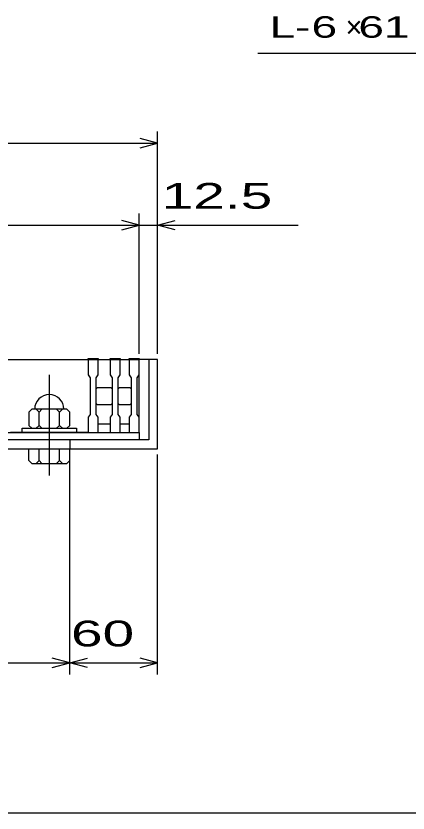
# Model space of a CAD drawing. Units: millimetres, scale not verified. Extents: x -1456 to 1385, y -1026 to 843.
# Drawn here: x -417 to -149, y -917 to -372 of the extents above; entities that cross this region are included whole.
import ezdxf
from ezdxf.enums import TextEntityAlignment as Align

# ---------------------------------------------------------------- set-up
doc = ezdxf.new("R2010")
doc.units = ezdxf.units.MM
doc.header["$LTSCALE"] = 8
doc.linetypes.add('CHAIN', pattern=[18.5, 12, -1.5, 3.5, -1.5])
for name, color, linetype, lineweight in [('0_2', 150, 'Continuous', 25), ('16', 3, 'Continuous', 25), ('19', 6, 'Continuous', 25), ('22', 4, 'Continuous', 25)]:
    doc.layers.add(name, color=color, linetype=linetype, lineweight=lineweight)
doc.styles.add('ベクトル', font='')
doc.styles.get('ベクトル').set_extended_font_data('ベクトル')

msp = doc.modelspace()

# ---------------------------------------------------------------- linework, layer by layer
at = {"layer": '0_2'}
msp.add_line((1384.8, -917.2), (-1383.2, -917.2), dxfattribs=at)
at = {"layer": '16'}
for p, q in [((-1028, -607), (-333, -607)), ((-421, -607), (-368, -607)), ((-368, -607), (-368, -606.3)), ((-368, -606.3), (-361, -606.3)), ((-368, -607), (-368, -617.5)), ((-361, -607), (-368, -607)), ((-361, -606.3), (-361, -607)), ((-361, -617.5), (-361, -607)), ((-353, -607), (-353, -606.3)), ((-353, -606.3), (-346, -606.3)), ((-353, -607), (-353, -617.5)), ((-346, -607), (-353, -607)), ((-346, -606.3), (-346, -607)), ((-346, -617.5), (-346, -607)), ((-340, -607), (-340, -606.3)), ((-340, -606.3), (-333, -606.3)), ((-340, -607), (-340, -617.5)), ((-333, -607), (-340, -607)), ((-333, -606.3), (-333, -607)), ((-333, -617.5), (-333, -607)), ((-333, -651), (-333, -607)), ((-368, -617.5), (-366.5, -619.5)), ((-366.5, -619.5), (-366.5, -644.5)), ((-362.5, -619.5), (-361, -617.5)), ((-362.5, -644.5), (-362.5, -619.5)), ((-353, -617.5), (-351.5, -619.5)), ((-351.5, -619.5), (-351.5, -644.5)), ((-347.5, -619.5), (-346, -617.5)), ((-347.5, -644.5), (-347.5, -619.5)), ((-340, -617.5), (-338.5, -619.5)), ((-338.5, -619.5), (-338.5, -644.5)), ((-334.5, -619.5), (-333, -617.5)), ((-334.5, -644.5), (-334.5, -619.5)), ((-362.5, -627), (-361.5, -626)), ((-361.5, -626), (-352.5, -626)), ((-352.5, -626), (-351.5, -627)), ((-347.5, -627), (-346.5, -626)), ((-346.5, -626), (-339.5, -626)), ((-339.5, -626), (-338.5, -627)), ((-361.5, -638), (-362.5, -637)), ((-351.5, -637), (-352.5, -638)), ((-346.5, -638), (-347.5, -637)), ((-338.5, -637), (-339.5, -638)), ((-406.5, -641), (-408.5, -643)), ((-408.5, -643), (-408.5, -652)), ((-382.5, -641), (-406.5, -641)), ((-401.5, -643), (-403.5, -641)), ((-399.5, -641), (-401.5, -643)), ((-401.5, -652), (-401.5, -643)), ((-387.5, -643), (-389.5, -641)), ((-385.5, -641), (-387.5, -643)), ((-387.5, -652), (-387.5, -643)), ((-380.5, -643), (-382.5, -641)), ((-380.5, -652), (-380.5, -643)), ((-352.5, -638), (-361.5, -638)), ((-339.5, -638), (-346.5, -638)), ((-366.5, -644.5), (-368, -646.5)), ((-368, -646.5), (-368, -657)), ((-361, -646.5), (-362.5, -644.5)), ((-361, -657), (-361, -646.5)), ((-351.5, -644.5), (-353, -646.5)), ((-353, -646.5), (-353, -657)), ((-346, -646.5), (-347.5, -644.5)), ((-346, -657), (-346, -646.5)), ((-338.5, -644.5), (-340, -646.5)), ((-340, -646.5), (-340, -657)), ((-333, -646.5), (-334.5, -644.5)), ((-333, -657), (-333, -646.5)), ((-413, -657), (-413, -654)), ((-413, -654), (-376, -654)), ((-408.5, -652), (-406.5, -654)), ((-403.5, -654), (-401.5, -652)), ((-401.5, -652), (-399.5, -654)), ((-389.5, -654), (-387.5, -652)), ((-387.5, -652), (-385.5, -654)), ((-382.5, -654), (-380.5, -652)), ((-376, -654), (-376, -657)), ((-361, -651), (-353, -651)), ((-346, -651), (-340, -651)), ((-1028, -657), (-333, -657)), ((-368, -657), (-421, -657)), ((-376, -657), (-413, -657)), ((-368, -657), (-361, -657)), ((-353, -657), (-346, -657)), ((-340, -657), (-333, -657)), ((-333, -657), (-333, -662)), ((-333, -662), (-1028, -662))]:
    msp.add_line(p, q, dxfattribs=at)
at = {"layer": '16', "linetype": 'CHAIN'}
msp.add_line((-394.5, -617.4), (-394.5, -686.4), dxfattribs=at)
at = {"layer": '16'}
msp.add_arc((-394.5, -641), 10, 0, 180, dxfattribs=at)
at = {"layer": '19'}
for p, q in [((-320.5, -607), (-333, -607)), ((-326.5, -607), (-326.5, -662)), ((-320.5, -668), (-320.5, -607)), ((-326.5, -662), (-1034.5, -662)), ((-380.5, -662), (-380.5, -668)), ((-1040.5, -668), (-320.5, -668)), ((-408.5, -676), (-408.5, -668)), ((-408.5, -668), (-380.5, -668)), ((-401.5, -676), (-401.5, -668)), ((-387.5, -676), (-387.5, -668)), ((-380.5, -676), (-380.5, -668)), ((-406.5, -678), (-408.5, -676)), ((-403.5, -678), (-401.5, -676)), ((-399.5, -678), (-401.5, -676)), ((-389.5, -678), (-387.5, -676)), ((-385.5, -678), (-387.5, -676)), ((-380.5, -676), (-382.5, -678)), ((-406.5, -678), (-382.5, -678))]:
    msp.add_line(p, q, dxfattribs=at)
at = {"layer": '22'}
for p, q in [((-252, -397.5), (-92, -397.5)), ((-320.5, -603), (-320.5, -451)), ((-320.5, -459), (-332.5, -455.8)), ((-1040.5, -459), (-320.5, -459)), ((-332.5, -462.2), (-320.5, -459)), ((-333, -603), (-333, -507)), ((-320.5, -603), (-320.5, -507)), ((-333, -515), (-345, -511.8)), ((-320.5, -515), (-308.5, -511.8)), ((-1028, -515), (-333, -515)), ((-345, -518.2), (-333, -515)), ((-333, -515), (-320.5, -515)), ((-308.5, -518.2), (-320.5, -515)), ((-320.5, -515), (-224.5, -515)), ((-380.5, -822.4), (-380.5, -672)), ((-320.5, -822.4), (-320.5, -672)), ((-380.5, -814.4), (-392.5, -811.2)), ((-380.5, -814.4), (-368.5, -811.2)), ((-320.5, -814.4), (-332.5, -811.2)), ((-980.5, -814.4), (-380.5, -814.4)), ((-392.5, -817.6), (-380.5, -814.4)), ((-368.5, -817.6), (-380.5, -814.4)), ((-380.5, -814.4), (-320.5, -814.4)), ((-332.5, -817.6), (-320.5, -814.4))]:
    msp.add_line(p, q, dxfattribs=at)

# ---------------------------------------------------------------- texts
at = {"layer": '22', "color": 2, "style": 'ベクトル'}
for s, height, width, p in [('L-', 14.66, 1.6, (-244, -379.5)), (' 6 ', 14.66, 1.6, (-224, -379.5)), (' 61 ', 14.66, 1.6, (-192, -379.5)), (' 12.5 ', 17.6, 1.65, (-328.5, -495)), (' 60 ', 17.6, 1.65, (-390.5, -794.4))]:
    msp.add_text(s, height=height, dxfattribs=dict(at, width=width)).set_placement(p, align=Align.MIDDLE_LEFT)
msp.add_text('×', height=14.66, dxfattribs=at).set_placement((-192, -379.5), align=Align.MIDDLE_LEFT)

doc.saveas('drawing.dxf')
